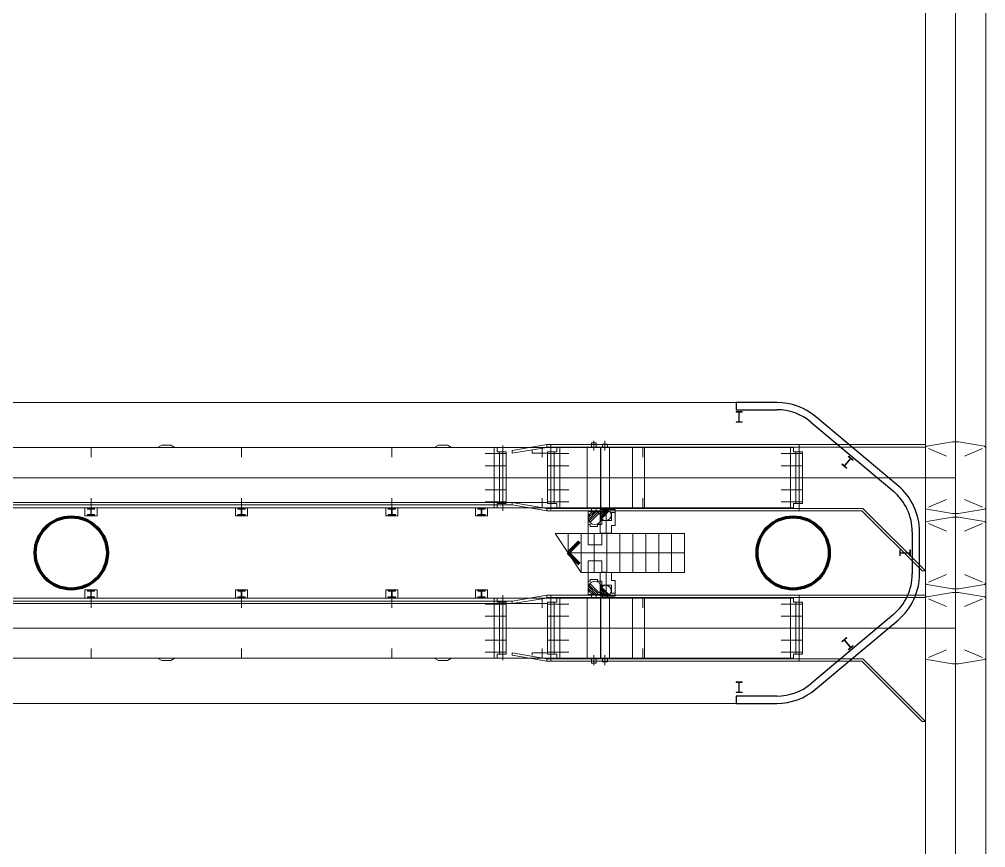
# Model space of a CAD drawing. Header units: metres. Extents: x 1807 to 3745, y 842 to 1968.
# Drawn here: x 3461.14 to 3477.2, y 1459.1 to 1472.87 of the extents above; entities that cross this region are included whole.
import ezdxf

# ---------------------------------------------------------------- set-up
doc = ezdxf.new("R2010")
doc.units = ezdxf.units.M
doc.header["$MEASUREMENT"] = 0
doc.layers.add('Level 1', color=7, linetype='Continuous', lineweight=0)

msp = doc.modelspace()

# ---------------------------------------------------------------- linework, layer by layer
at = {"layer": 'Level 1', "color": 7, "linetype": 'Continuous', "lineweight": 0}
for p, q in [((3476.2, 1576.091), (3476.2, 1451.2)), ((3477.2, 1576.091), (3477.2, 1451.2)), ((3473.73, 1466.5), (3448.37, 1466.5)), ((3475.743, 1465.116), (3474.373, 1466.266)), ((3469.903, 1465.8), (3469.328, 1465.7)), ((3474.1, 1465.8), (3469.903, 1465.8)), ((3469.903, 1465.8), (3469.903, 1465.75)), ((3470.648, 1465.83), (3470.648, 1465.76)), ((3470.728, 1465.83), (3470.648, 1465.83)), ((3470.728, 1465.83), (3470.728, 1465.76)), ((3470.912, 1465.81), (3470.832, 1465.81)), ((3470.832, 1465.81), (3470.832, 1465.76)), ((3470.912, 1465.81), (3470.912, 1465.76)), ((3474.1, 1465.8), (3474.82, 1465.8)), ((3474.1, 1465.8), (3474.1, 1464.7)), ((3474.82, 1465.8), (3476.2, 1465.8)), ((3476.65, 1465.845), (3476.221, 1465.773)), ((3476.75, 1465.845), (3476.65, 1465.845)), ((3476.699, 1465.874), (3476.701, 1465.876)), ((3476.701, 1465.874), (3476.699, 1465.876)), ((3476.75, 1465.845), (3477.179, 1465.773)), ((3473.953, 1465.75), (3448.147, 1465.75)), ((3462.328, 1465.75), (3462.328, 1465.59)), ((3463.503, 1465.79), (3463.434, 1465.75)), ((3463.503, 1465.79), (3463.653, 1465.79)), ((3463.723, 1465.75), (3463.653, 1465.79)), ((3464.828, 1465.75), (3464.828, 1465.59)), ((3467.328, 1465.75), (3467.328, 1465.59)), ((3468.103, 1465.79), (3468.034, 1465.75)), ((3468.103, 1465.79), (3468.253, 1465.79)), ((3468.323, 1465.75), (3468.253, 1465.79)), ((3469.228, 1465.65), (3468.878, 1465.65)), ((3469.078, 1465.75), (3469.028, 1465.75)), ((3469.078, 1465.68), (3469.078, 1465.75)), ((3469.228, 1465.68), (3469.078, 1465.68)), ((3469.228, 1464.82), (3469.228, 1465.68)), ((3469.328, 1465.66), (3469.903, 1465.75)), ((3469.328, 1465.7), (3469.328, 1465.66)), ((3469.659, 1465.7), (3469.659, 1465.66)), ((3469.918, 1465.66), (3469.659, 1465.66)), ((3469.828, 1465.75), (3469.828, 1465.59)), ((3474.1, 1465.76), (3469.903, 1465.76)), ((3469.919, 1465.68), (3469.919, 1464.82)), ((3469.919, 1465.68), (3470.069, 1465.68)), ((3469.919, 1465.65), (3470.269, 1465.65)), ((3470.068, 1465.75), (3470.118, 1465.75)), ((3470.069, 1465.68), (3470.069, 1465.75)), ((3470.788, 1465.76), (3470.588, 1465.76)), ((3470.947, 1465.76), (3470.797, 1465.76)), ((3471.5, 1465.75), (3471.5, 1465.59)), ((3474.153, 1465.65), (3473.803, 1465.65)), ((3474.003, 1465.75), (3473.953, 1465.75)), ((3474.003, 1465.68), (3474.003, 1465.75)), ((3474.153, 1465.68), (3474.003, 1465.68)), ((3474.1, 1465.76), (3474.82, 1465.76)), ((3474.153, 1464.82), (3474.153, 1465.68)), ((3474.82, 1465.76), (3476.2, 1465.76)), ((3476.2, 1464.751), (3476.2, 1465.749)), ((3476.25, 1465.738), (3476.55, 1465.611)), ((3477.15, 1465.738), (3476.85, 1465.611)), ((3477.2, 1464.751), (3477.2, 1465.749)), ((3477.2, 1464.751), (3477.2, 1465.749)), ((3469.228, 1465.45), (3468.878, 1465.45)), ((3469.919, 1465.45), (3470.269, 1465.45)), ((3474.153, 1465.45), (3473.803, 1465.45)), ((3469.228, 1465.25), (3468.878, 1465.25)), ((3469.919, 1465.25), (3470.269, 1465.25)), ((3474.153, 1465.25), (3473.803, 1465.25)), ((3474.821, 1465.249), (3474.819, 1465.251)), ((3474.821, 1465.251), (3474.819, 1465.249)), ((3476.701, 1465.249), (3476.699, 1465.251)), ((3476.701, 1465.251), (3476.699, 1465.249)), ((3476.699, 1465.249), (3476.701, 1465.251)), ((3476.701, 1465.249), (3476.699, 1465.251)), ((3469.228, 1465.05), (3468.878, 1465.05)), ((3469.919, 1465.05), (3470.269, 1465.05)), ((3474.153, 1465.05), (3473.803, 1465.05)), ((3469.918, 1464.84), (3450.328, 1464.84)), ((3462.328, 1464.91), (3462.328, 1464.75)), ((3464.828, 1464.91), (3464.828, 1464.75)), ((3467.328, 1464.91), (3467.328, 1464.75)), ((3469.228, 1464.85), (3468.878, 1464.85)), ((3469.328, 1464.84), (3469.328, 1464.8)), ((3469.903, 1464.74), (3469.328, 1464.84)), ((3469.828, 1464.91), (3469.828, 1464.75)), ((3469.919, 1464.85), (3470.269, 1464.85)), ((3471.5, 1464.91), (3471.5, 1464.75)), ((3474.153, 1464.85), (3473.803, 1464.85)), ((3476.25, 1464.762), (3476.55, 1464.889)), ((3477.15, 1464.762), (3476.85, 1464.889)), ((3473.953, 1464.75), (3448.147, 1464.75)), ((3469.328, 1464.8), (3450.328, 1464.8)), ((3462.228, 1464.616), (3462.228, 1464.75)), ((3462.228, 1464.75), (3462.428, 1464.75)), ((3462.268, 1464.74), (3462.388, 1464.74)), ((3462.268, 1464.74), (3462.268, 1464.73)), ((3462.268, 1464.73), (3462.323, 1464.73)), ((3462.288, 1464.75), (3462.288, 1464.74)), ((3462.323, 1464.73), (3462.323, 1464.636)), ((3462.333, 1464.73), (3462.388, 1464.73)), ((3462.333, 1464.73), (3462.333, 1464.636)), ((3462.368, 1464.75), (3462.368, 1464.74)), ((3462.388, 1464.74), (3462.388, 1464.73)), ((3462.428, 1464.616), (3462.428, 1464.75)), ((3464.728, 1464.616), (3464.728, 1464.75)), ((3464.728, 1464.75), (3464.928, 1464.75)), ((3464.768, 1464.74), (3464.888, 1464.74)), ((3464.768, 1464.74), (3464.768, 1464.73)), ((3464.768, 1464.73), (3464.823, 1464.73)), ((3464.788, 1464.75), (3464.788, 1464.74)), ((3464.823, 1464.73), (3464.823, 1464.636)), ((3464.833, 1464.73), (3464.888, 1464.73)), ((3464.833, 1464.73), (3464.833, 1464.636)), ((3464.868, 1464.75), (3464.868, 1464.74)), ((3464.888, 1464.74), (3464.888, 1464.73)), ((3464.928, 1464.616), (3464.928, 1464.75)), ((3467.228, 1464.616), (3467.228, 1464.75)), ((3467.228, 1464.75), (3467.428, 1464.75)), ((3467.268, 1464.74), (3467.388, 1464.74)), ((3467.268, 1464.74), (3467.268, 1464.73)), ((3467.268, 1464.73), (3467.323, 1464.73)), ((3467.288, 1464.75), (3467.288, 1464.74)), ((3467.323, 1464.73), (3467.323, 1464.636)), ((3467.333, 1464.73), (3467.388, 1464.73)), ((3467.333, 1464.73), (3467.333, 1464.636)), ((3467.368, 1464.75), (3467.368, 1464.74)), ((3467.388, 1464.74), (3467.388, 1464.73)), ((3467.428, 1464.616), (3467.428, 1464.75)), ((3468.72, 1464.616), (3468.72, 1464.75)), ((3468.72, 1464.75), (3468.92, 1464.75)), ((3468.76, 1464.74), (3468.88, 1464.74)), ((3468.76, 1464.74), (3468.76, 1464.73)), ((3468.76, 1464.73), (3468.815, 1464.73)), ((3468.78, 1464.75), (3468.78, 1464.74)), ((3468.815, 1464.73), (3468.815, 1464.636)), ((3468.825, 1464.73), (3468.88, 1464.73)), ((3468.825, 1464.73), (3468.825, 1464.636)), ((3468.86, 1464.75), (3468.86, 1464.74)), ((3468.88, 1464.74), (3468.88, 1464.73)), ((3468.92, 1464.616), (3468.92, 1464.75)), ((3469.078, 1464.75), (3469.028, 1464.75)), ((3469.228, 1464.82), (3469.078, 1464.82)), ((3469.078, 1464.82), (3469.078, 1464.75)), ((3469.328, 1464.8), (3469.903, 1464.7)), ((3474.1, 1464.74), (3469.903, 1464.74)), ((3469.903, 1464.74), (3469.903, 1464.7)), ((3474.1, 1464.7), (3469.903, 1464.7)), ((3469.919, 1464.82), (3470.069, 1464.82)), ((3470.068, 1464.75), (3470.118, 1464.75)), ((3470.069, 1464.82), (3470.069, 1464.75)), ((3470.788, 1464.74), (3470.588, 1464.74)), ((3470.592, 1464.69), (3470.592, 1464.472)), ((3470.592, 1464.69), (3470.892, 1464.69)), ((3470.593, 1464.587), (3470.696, 1464.69)), ((3470.596, 1464.554), (3470.728, 1464.687)), ((3470.606, 1464.529), (3470.754, 1464.677)), ((3470.648, 1464.74), (3470.648, 1464.69)), ((3470.728, 1464.74), (3470.728, 1464.69)), ((3470.792, 1464.72), (3470.792, 1464.538)), ((3470.792, 1464.72), (3471.042, 1464.72)), ((3470.792, 1464.633), (3470.879, 1464.72)), ((3470.795, 1464.607), (3470.905, 1464.717)), ((3470.947, 1464.74), (3470.797, 1464.74)), ((3470.803, 1464.586), (3470.927, 1464.709)), ((3470.815, 1464.568), (3470.944, 1464.697)), ((3470.832, 1464.74), (3470.832, 1464.72)), ((3470.892, 1464.69), (3470.892, 1464.63)), ((3470.912, 1464.74), (3470.912, 1464.72)), ((3471.042, 1464.72), (3471.042, 1464.67)), ((3474.003, 1464.75), (3473.953, 1464.75)), ((3474.153, 1464.82), (3474.003, 1464.82)), ((3474.003, 1464.82), (3474.003, 1464.75)), ((3474.1, 1464.74), (3474.82, 1464.74)), ((3474.1, 1464.7), (3474.82, 1464.7)), ((3474.82, 1464.74), (3475.16, 1464.74)), ((3474.82, 1464.7), (3475.143, 1464.7)), ((3475.143, 1464.7), (3476.143, 1463.7)), ((3475.16, 1464.74), (3476.2, 1463.7)), ((3476.65, 1464.655), (3476.221, 1464.727)), ((3476.75, 1464.655), (3477.179, 1464.727)), ((3462.228, 1464.616), (3462.428, 1464.616)), ((3462.268, 1464.636), (3462.268, 1464.626)), ((3462.268, 1464.636), (3462.323, 1464.636)), ((3462.268, 1464.626), (3462.388, 1464.626)), ((3462.333, 1464.636), (3462.388, 1464.636)), ((3462.388, 1464.636), (3462.388, 1464.626)), ((3464.728, 1464.616), (3464.928, 1464.616)), ((3464.768, 1464.636), (3464.768, 1464.626)), ((3464.768, 1464.636), (3464.823, 1464.636)), ((3464.768, 1464.626), (3464.888, 1464.626)), ((3464.833, 1464.636), (3464.888, 1464.636)), ((3464.888, 1464.636), (3464.888, 1464.626)), ((3467.228, 1464.616), (3467.428, 1464.616)), ((3467.268, 1464.636), (3467.268, 1464.626)), ((3467.268, 1464.636), (3467.323, 1464.636)), ((3467.268, 1464.626), (3467.388, 1464.626)), ((3467.333, 1464.636), (3467.388, 1464.636)), ((3467.388, 1464.636), (3467.388, 1464.626)), ((3468.72, 1464.616), (3468.92, 1464.616)), ((3468.76, 1464.636), (3468.76, 1464.626)), ((3468.76, 1464.636), (3468.815, 1464.636)), ((3468.76, 1464.626), (3468.88, 1464.626)), ((3468.825, 1464.636), (3468.88, 1464.636)), ((3468.88, 1464.636), (3468.88, 1464.626)), ((3470.62, 1464.508), (3470.774, 1464.662)), ((3470.792, 1464.538), (3470.982, 1464.538)), ((3470.82, 1464.63), (3470.892, 1464.63)), ((3470.82, 1464.63), (3470.82, 1464.472)), ((3470.982, 1464.67), (3471.042, 1464.67)), ((3470.982, 1464.67), (3470.982, 1464.538)), ((3476.65, 1464.595), (3476.221, 1464.523)), ((3476.75, 1464.655), (3476.65, 1464.655)), ((3476.75, 1464.595), (3476.65, 1464.595)), ((3476.699, 1464.624), (3476.701, 1464.626)), ((3476.701, 1464.624), (3476.699, 1464.626)), ((3476.75, 1464.595), (3477.179, 1464.523)), ((3470.592, 1464.472), (3470.628, 1464.472)), ((3470.628, 1464.472), (3470.628, 1464.442)), ((3470.628, 1464.442), (3470.749, 1464.442)), ((3470.748, 1464.472), (3470.748, 1464.442)), ((3470.748, 1464.472), (3470.82, 1464.472)), ((3476.2, 1463.501), (3476.2, 1464.499)), ((3476.25, 1464.488), (3476.55, 1464.361)), ((3477.15, 1464.488), (3476.85, 1464.361)), ((3477.2, 1463.501), (3477.2, 1464.499)), ((3477.2, 1463.501), (3477.2, 1464.499)), ((3476.1, 1463.65), (3476.1, 1464.35)), ((3470.26, 1464), (3472.195, 1464)), ((3476.699, 1463.999), (3476.701, 1464.001)), ((3476.701, 1463.999), (3476.699, 1464.001)), ((3470.628, 1463.558), (3470.749, 1463.558)), ((3470.628, 1463.528), (3470.628, 1463.558)), ((3470.748, 1463.528), (3470.748, 1463.558)), ((3476.143, 1463.7), (3476.2, 1463.7)), ((3476.25, 1463.512), (3476.55, 1463.639)), ((3477.15, 1463.512), (3476.85, 1463.639)), ((3470.592, 1463.528), (3470.628, 1463.528)), ((3470.592, 1463.31), (3470.592, 1463.528)), ((3470.593, 1463.413), (3470.696, 1463.31)), ((3470.596, 1463.446), (3470.728, 1463.313)), ((3470.606, 1463.471), (3470.754, 1463.323)), ((3470.62, 1463.492), (3470.774, 1463.337)), ((3470.748, 1463.528), (3470.82, 1463.528)), ((3470.792, 1463.462), (3470.982, 1463.462)), ((3470.792, 1463.28), (3470.792, 1463.462)), ((3470.795, 1463.393), (3470.905, 1463.283)), ((3470.803, 1463.414), (3470.927, 1463.291)), ((3470.815, 1463.432), (3470.944, 1463.303)), ((3470.82, 1463.37), (3470.82, 1463.528)), ((3470.982, 1463.33), (3470.982, 1463.462)), ((3476.65, 1463.405), (3476.221, 1463.477)), ((3476.75, 1463.405), (3476.65, 1463.405)), ((3476.75, 1463.405), (3477.179, 1463.477)), ((3473.953, 1463.25), (3449.589, 1463.25)), ((3462.228, 1463.384), (3462.228, 1463.25)), ((3462.228, 1463.384), (3462.428, 1463.384)), ((3462.228, 1463.25), (3462.428, 1463.25)), ((3462.268, 1463.374), (3462.388, 1463.374)), ((3462.268, 1463.364), (3462.268, 1463.374)), ((3462.268, 1463.364), (3462.323, 1463.364)), ((3462.268, 1463.27), (3462.323, 1463.27)), ((3462.268, 1463.26), (3462.268, 1463.27)), ((3462.268, 1463.26), (3462.388, 1463.26)), ((3462.288, 1463.25), (3462.288, 1463.26)), ((3462.323, 1463.27), (3462.323, 1463.364)), ((3462.328, 1463.09), (3462.328, 1463.25)), ((3462.333, 1463.364), (3462.388, 1463.364)), ((3462.333, 1463.27), (3462.333, 1463.364)), ((3462.333, 1463.27), (3462.388, 1463.27)), ((3462.368, 1463.25), (3462.368, 1463.26)), ((3462.388, 1463.364), (3462.388, 1463.374)), ((3462.388, 1463.26), (3462.388, 1463.27)), ((3462.428, 1463.384), (3462.428, 1463.25)), ((3464.728, 1463.384), (3464.728, 1463.25)), ((3464.728, 1463.384), (3464.928, 1463.384)), ((3464.728, 1463.25), (3464.928, 1463.25)), ((3464.768, 1463.374), (3464.888, 1463.374)), ((3464.768, 1463.364), (3464.768, 1463.374)), ((3464.768, 1463.364), (3464.823, 1463.364)), ((3464.768, 1463.27), (3464.823, 1463.27)), ((3464.768, 1463.26), (3464.768, 1463.27)), ((3464.768, 1463.26), (3464.888, 1463.26)), ((3464.788, 1463.25), (3464.788, 1463.26)), ((3464.823, 1463.27), (3464.823, 1463.364)), ((3464.828, 1463.09), (3464.828, 1463.25)), ((3464.833, 1463.364), (3464.888, 1463.364)), ((3464.833, 1463.27), (3464.833, 1463.364)), ((3464.833, 1463.27), (3464.888, 1463.27)), ((3464.868, 1463.25), (3464.868, 1463.26)), ((3464.888, 1463.364), (3464.888, 1463.374)), ((3464.888, 1463.26), (3464.888, 1463.27)), ((3464.928, 1463.384), (3464.928, 1463.25)), ((3467.228, 1463.384), (3467.228, 1463.25)), ((3467.228, 1463.384), (3467.428, 1463.384)), ((3467.228, 1463.25), (3467.428, 1463.25)), ((3467.268, 1463.374), (3467.388, 1463.374)), ((3467.268, 1463.364), (3467.268, 1463.374)), ((3467.268, 1463.364), (3467.323, 1463.364)), ((3467.268, 1463.27), (3467.323, 1463.27)), ((3467.268, 1463.26), (3467.268, 1463.27)), ((3467.268, 1463.26), (3467.388, 1463.26)), ((3467.288, 1463.25), (3467.288, 1463.26)), ((3467.323, 1463.27), (3467.323, 1463.364)), ((3467.328, 1463.09), (3467.328, 1463.25)), ((3467.333, 1463.364), (3467.388, 1463.364)), ((3467.333, 1463.27), (3467.333, 1463.364)), ((3467.333, 1463.27), (3467.388, 1463.27)), ((3467.368, 1463.25), (3467.368, 1463.26)), ((3467.388, 1463.364), (3467.388, 1463.374)), ((3467.388, 1463.26), (3467.388, 1463.27)), ((3467.428, 1463.384), (3467.428, 1463.25)), ((3468.72, 1463.384), (3468.72, 1463.25)), ((3468.72, 1463.384), (3468.92, 1463.384)), ((3468.72, 1463.25), (3468.92, 1463.25)), ((3468.76, 1463.374), (3468.88, 1463.374)), ((3468.76, 1463.364), (3468.76, 1463.374)), ((3468.76, 1463.364), (3468.815, 1463.364)), ((3468.76, 1463.27), (3468.815, 1463.27)), ((3468.76, 1463.26), (3468.76, 1463.27)), ((3468.76, 1463.26), (3468.88, 1463.26)), ((3468.78, 1463.25), (3468.78, 1463.26)), ((3468.815, 1463.27), (3468.815, 1463.364)), ((3468.825, 1463.364), (3468.88, 1463.364)), ((3468.825, 1463.27), (3468.825, 1463.364)), ((3468.825, 1463.27), (3468.88, 1463.27)), ((3468.86, 1463.25), (3468.86, 1463.26)), ((3468.88, 1463.364), (3468.88, 1463.374)), ((3468.88, 1463.26), (3468.88, 1463.27)), ((3468.92, 1463.384), (3468.92, 1463.25)), ((3469.078, 1463.25), (3469.028, 1463.25)), ((3469.078, 1463.18), (3469.078, 1463.25)), ((3469.903, 1463.3), (3469.328, 1463.2)), ((3469.328, 1463.16), (3469.903, 1463.25)), ((3469.828, 1463.09), (3469.828, 1463.25)), ((3474.1, 1463.3), (3469.903, 1463.3)), ((3469.903, 1463.3), (3469.903, 1463.25)), ((3474.1, 1463.26), (3469.903, 1463.26)), ((3470.068, 1463.25), (3470.118, 1463.25)), ((3470.069, 1463.18), (3470.069, 1463.25)), ((3470.788, 1463.26), (3470.588, 1463.26)), ((3470.592, 1463.31), (3470.892, 1463.31)), ((3470.648, 1463.26), (3470.648, 1463.31)), ((3470.728, 1463.26), (3470.728, 1463.31)), ((3470.792, 1463.366), (3470.879, 1463.28)), ((3470.792, 1463.28), (3471.042, 1463.28)), ((3470.947, 1463.26), (3470.797, 1463.26)), ((3470.82, 1463.37), (3470.892, 1463.37)), ((3470.832, 1463.26), (3470.832, 1463.28)), ((3470.892, 1463.31), (3470.892, 1463.37)), ((3470.912, 1463.26), (3470.912, 1463.28)), ((3470.982, 1463.33), (3471.042, 1463.33)), ((3471.042, 1463.28), (3471.042, 1463.33)), ((3471.5, 1463.25), (3471.5, 1463.09)), ((3474.003, 1463.25), (3473.953, 1463.25)), ((3474.003, 1463.18), (3474.003, 1463.25)), ((3474.1, 1463.3), (3474.82, 1463.3)), ((3474.1, 1463.3), (3474.1, 1462.2)), ((3474.1, 1463.26), (3474.82, 1463.26)), ((3474.82, 1463.3), (3476.2, 1463.3)), ((3474.82, 1463.26), (3476.2, 1463.26)), ((3476.2, 1462.251), (3476.2, 1463.249)), ((3476.65, 1463.345), (3476.221, 1463.273)), ((3476.25, 1463.238), (3476.55, 1463.111)), ((3476.75, 1463.345), (3476.65, 1463.345)), ((3476.699, 1463.374), (3476.701, 1463.376)), ((3476.701, 1463.374), (3476.699, 1463.376)), ((3476.75, 1463.345), (3477.179, 1463.273)), ((3477.15, 1463.238), (3476.85, 1463.111)), ((3477.2, 1462.251), (3477.2, 1463.249)), ((3477.2, 1462.251), (3477.2, 1463.249)), ((3469.328, 1463.2), (3450.328, 1463.2)), ((3469.918, 1463.16), (3450.328, 1463.16)), ((3469.228, 1463.15), (3468.878, 1463.15)), ((3469.228, 1463.18), (3469.078, 1463.18)), ((3469.228, 1463.18), (3469.228, 1462.32)), ((3469.328, 1463.2), (3469.328, 1463.16)), ((3469.919, 1462.32), (3469.919, 1463.18)), ((3469.919, 1463.18), (3470.069, 1463.18)), ((3469.919, 1463.15), (3470.269, 1463.15)), ((3474.153, 1463.15), (3473.803, 1463.15)), ((3474.153, 1463.18), (3474.003, 1463.18)), ((3474.153, 1463.18), (3474.153, 1462.32)), ((3469.228, 1462.95), (3468.878, 1462.95)), ((3469.919, 1462.95), (3470.269, 1462.95)), ((3474.153, 1462.95), (3473.803, 1462.95)), ((3469.228, 1462.75), (3468.878, 1462.75)), ((3469.919, 1462.75), (3470.269, 1462.75)), ((3474.153, 1462.75), (3473.803, 1462.75)), ((3474.373, 1461.734), (3475.743, 1462.884)), ((3474.821, 1462.749), (3474.819, 1462.751)), ((3474.821, 1462.751), (3474.819, 1462.749)), ((3476.701, 1462.749), (3476.699, 1462.751)), ((3476.701, 1462.751), (3476.699, 1462.749)), ((3476.699, 1462.749), (3476.701, 1462.751)), ((3476.701, 1462.749), (3476.699, 1462.751)), ((3469.228, 1462.55), (3468.878, 1462.55)), ((3469.919, 1462.55), (3470.269, 1462.55)), ((3474.153, 1462.55), (3473.803, 1462.55)), ((3462.328, 1462.25), (3462.328, 1462.41)), ((3464.828, 1462.25), (3464.828, 1462.41)), ((3467.328, 1462.25), (3467.328, 1462.41)), ((3469.228, 1462.35), (3468.878, 1462.35)), ((3469.228, 1462.32), (3469.078, 1462.32)), ((3469.078, 1462.32), (3469.078, 1462.25)), ((3469.328, 1462.34), (3469.328, 1462.3)), ((3469.903, 1462.24), (3469.328, 1462.34)), ((3469.328, 1462.3), (3469.903, 1462.2)), ((3469.659, 1462.3), (3469.659, 1462.34)), ((3469.918, 1462.34), (3469.659, 1462.34)), ((3469.828, 1462.25), (3469.828, 1462.41)), ((3469.919, 1462.35), (3470.269, 1462.35)), ((3469.919, 1462.32), (3470.069, 1462.32)), ((3470.069, 1462.32), (3470.069, 1462.25)), ((3471.5, 1462.41), (3471.5, 1462.25)), ((3474.153, 1462.35), (3473.803, 1462.35)), ((3474.153, 1462.32), (3474.003, 1462.32)), ((3474.003, 1462.32), (3474.003, 1462.25)), ((3476.25, 1462.262), (3476.55, 1462.389)), ((3477.15, 1462.262), (3476.85, 1462.389)), ((3473.953, 1462.25), (3448.147, 1462.25)), ((3463.503, 1462.21), (3463.434, 1462.25)), ((3463.503, 1462.21), (3463.653, 1462.21)), ((3463.723, 1462.25), (3463.653, 1462.21)), ((3468.103, 1462.21), (3468.034, 1462.25)), ((3468.103, 1462.21), (3468.253, 1462.21)), ((3468.323, 1462.25), (3468.253, 1462.21)), ((3469.078, 1462.25), (3469.028, 1462.25)), ((3474.1, 1462.24), (3469.903, 1462.24)), ((3469.903, 1462.24), (3469.903, 1462.2)), ((3474.1, 1462.2), (3469.903, 1462.2)), ((3470.068, 1462.25), (3470.118, 1462.25)), ((3470.788, 1462.24), (3470.588, 1462.24)), ((3470.648, 1462.17), (3470.648, 1462.24)), ((3470.728, 1462.17), (3470.648, 1462.17)), ((3470.728, 1462.17), (3470.728, 1462.24)), ((3470.947, 1462.24), (3470.797, 1462.24)), ((3470.832, 1462.19), (3470.832, 1462.24)), ((3470.912, 1462.19), (3470.832, 1462.19)), ((3470.912, 1462.19), (3470.912, 1462.24)), ((3474.003, 1462.25), (3473.953, 1462.25)), ((3474.1, 1462.24), (3474.82, 1462.24)), ((3474.1, 1462.2), (3474.82, 1462.2)), ((3474.82, 1462.24), (3475.16, 1462.24)), ((3474.82, 1462.2), (3475.143, 1462.2)), ((3475.143, 1462.2), (3476.143, 1461.2)), ((3475.16, 1462.24), (3476.2, 1461.2)), ((3476.65, 1462.155), (3476.221, 1462.227)), ((3476.75, 1462.155), (3476.65, 1462.155)), ((3476.75, 1462.155), (3477.179, 1462.227)), ((3448.37, 1461.5), (3473.73, 1461.5)), ((3476.143, 1461.2), (3476.2, 1461.2))]:
    msp.add_line(p, q, dxfattribs=at)
at = {"layer": 'Level 1', "color": 7, "linetype": 'Continuous', "lineweight": 0, "ltscale": 4}
for p, q in [((3476.7, 1576.091), (3476.7, 1451.2)), ((3469.974, 1465.8), (3469.974, 1464.715)), ((3470.688, 1465.7), (3470.688, 1465.864)), ((3470.872, 1465.7), (3470.872, 1465.864)), ((3469.028, 1464.75), (3469.028, 1465.75)), ((3469.118, 1464.82), (3469.118, 1465.68)), ((3469.173, 1464.7), (3469.173, 1465.785)), ((3470.029, 1465.68), (3470.029, 1464.82)), ((3470.119, 1465.75), (3470.119, 1464.75)), ((3470.575, 1465.75), (3470.575, 1464.75)), ((3470.797, 1465.75), (3470.797, 1464.75)), ((3470.801, 1465.75), (3470.801, 1464.75)), ((3470.947, 1465.75), (3470.947, 1464.75)), ((3471.328, 1465.75), (3471.328, 1464.75)), ((3471.528, 1465.75), (3471.528, 1464.75)), ((3473.953, 1464.75), (3473.953, 1465.75)), ((3474.043, 1464.82), (3474.043, 1465.68)), ((3474.098, 1464.7), (3474.098, 1465.785)), ((3447.28, 1465.25), (3474.82, 1465.25)), ((3476.7, 1465.25), (3474.82, 1465.25)), ((3470.792, 1464.326), (3470.792, 1464.538)), ((3470.892, 1464.63), (3470.892, 1464.322)), ((3471.042, 1464.67), (3471.042, 1464.458)), ((3470.592, 1464.134), (3470.592, 1464.472)), ((3470.982, 1464.458), (3470.982, 1464.326)), ((3470.982, 1464.458), (3471.042, 1464.458)), ((3470.982, 1464.326), (3470.792, 1464.326)), ((3470.82, 1464.322), (3470.82, 1464.134)), ((3470.82, 1464.322), (3470.892, 1464.322)), ((3470.82, 1464.134), (3470.592, 1464.134)), ((3470.592, 1463.866), (3470.592, 1463.528)), ((3470.82, 1463.866), (3470.592, 1463.866)), ((3470.82, 1463.678), (3470.82, 1463.866)), ((3470.792, 1463.674), (3470.792, 1463.462)), ((3470.982, 1463.674), (3470.792, 1463.674)), ((3470.82, 1463.678), (3470.892, 1463.678)), ((3470.892, 1463.37), (3470.892, 1463.678)), ((3470.982, 1463.542), (3470.982, 1463.674)), ((3470.982, 1463.542), (3471.042, 1463.542)), ((3471.042, 1463.33), (3471.042, 1463.542)), ((3469.028, 1463.25), (3469.028, 1462.25)), ((3469.173, 1463.3), (3469.173, 1462.215)), ((3469.974, 1462.2), (3469.974, 1463.285)), ((3470.119, 1462.25), (3470.119, 1463.25)), ((3470.575, 1462.25), (3470.575, 1463.25)), ((3470.797, 1462.25), (3470.797, 1463.25)), ((3470.801, 1462.25), (3470.801, 1463.25)), ((3470.947, 1462.25), (3470.947, 1463.25)), ((3471.328, 1463.25), (3471.328, 1462.25)), ((3471.528, 1463.25), (3471.528, 1462.25)), ((3473.953, 1463.25), (3473.953, 1462.25)), ((3474.098, 1463.3), (3474.098, 1462.215)), ((3469.118, 1463.18), (3469.118, 1462.32)), ((3470.029, 1462.32), (3470.029, 1463.18)), ((3474.043, 1463.18), (3474.043, 1462.32)), ((3447.28, 1462.75), (3474.82, 1462.75)), ((3476.7, 1462.75), (3474.82, 1462.75)), ((3470.688, 1462.3), (3470.688, 1462.136)), ((3470.872, 1462.3), (3470.872, 1462.136))]:
    msp.add_line(p, q, dxfattribs=at)
at = {"layer": 'Level 1', "color": 7, "linetype": 'Continuous', "lineweight": 30}
for p, q in [((3473.73, 1466.5), (3473.05, 1466.5)), ((3473.05, 1466.5), (3473.05, 1466.38)), ((3473.05, 1466.38), (3473.73, 1466.38)), ((3474.296, 1466.174), (3475.666, 1465.024)), ((3475.743, 1465.116), (3474.373, 1466.266)), ((3475.98, 1464.35), (3475.98, 1463.65)), ((3476.1, 1463.65), (3476.1, 1464.35)), ((3475.666, 1462.976), (3474.296, 1461.826)), ((3474.373, 1461.734), (3475.743, 1462.884)), ((3473.73, 1461.62), (3473.05, 1461.62)), ((3473.05, 1461.62), (3473.05, 1461.5)), ((3473.05, 1461.5), (3473.73, 1461.5))]:
    msp.add_line(p, q, dxfattribs=at)
at = {"layer": 'Level 1', "color": 7, "linetype": 'Continuous', "lineweight": 13}
for p, q in [((3473.05, 1466.35), (3473.151, 1466.35)), ((3473.05, 1466.342), (3473.05, 1466.35)), ((3473.091, 1466.342), (3473.05, 1466.342)), ((3473.098, 1466.188), (3473.098, 1466.334)), ((3473.103, 1466.334), (3473.103, 1466.188)), ((3473.151, 1466.342), (3473.11, 1466.342)), ((3473.151, 1466.35), (3473.151, 1466.342)), ((3473.05, 1466.172), (3473.05, 1466.18)), ((3473.05, 1466.18), (3473.091, 1466.18)), ((3473.151, 1466.172), (3473.05, 1466.172)), ((3473.11, 1466.18), (3473.151, 1466.18)), ((3473.151, 1466.18), (3473.151, 1466.172)), ((3474.808, 1465.472), (3474.813, 1465.479)), ((3474.813, 1465.479), (3474.845, 1465.452)), ((3474.855, 1465.453), (3474.95, 1465.566)), ((3474.953, 1465.563), (3474.859, 1465.45)), ((3474.917, 1465.603), (3474.923, 1465.609)), ((3474.949, 1465.576), (3474.917, 1465.603)), ((3474.923, 1465.609), (3475, 1465.543)), ((3474.995, 1465.537), (3474.964, 1465.564)), ((3475, 1465.543), (3474.995, 1465.537)), ((3474.886, 1465.407), (3474.808, 1465.472)), ((3474.86, 1465.439), (3474.891, 1465.413)), ((3474.891, 1465.413), (3474.886, 1465.407)), ((3470.475, 1463.675), (3470.045, 1464.325)), ((3470.045, 1464.325), (3472.195, 1464.325)), ((3470.26, 1464.325), (3470.26, 1464)), ((3470.475, 1463.675), (3470.475, 1464.325)), ((3470.69, 1463.675), (3470.69, 1464.325)), ((3470.905, 1463.675), (3470.905, 1464.325)), ((3471.12, 1463.675), (3471.12, 1464.325)), ((3471.335, 1463.675), (3471.335, 1464.325)), ((3471.55, 1463.675), (3471.55, 1464.325)), ((3471.765, 1463.675), (3471.765, 1464.325)), ((3471.98, 1463.675), (3471.98, 1464.325)), ((3472.195, 1463.675), (3472.195, 1464.325)), ((3475.772, 1463.949), (3475.772, 1464.051)), ((3475.772, 1464.051), (3475.78, 1464.051)), ((3475.78, 1464.051), (3475.78, 1464.01)), ((3475.942, 1464.01), (3475.942, 1464.051)), ((3475.942, 1464.051), (3475.95, 1464.051)), ((3475.95, 1464.051), (3475.95, 1463.949)), ((3475.78, 1463.949), (3475.772, 1463.949)), ((3475.78, 1463.99), (3475.78, 1463.949)), ((3475.788, 1464.002), (3475.934, 1464.002)), ((3475.934, 1463.998), (3475.788, 1463.998)), ((3475.942, 1463.949), (3475.942, 1463.99)), ((3475.95, 1463.949), (3475.942, 1463.949)), ((3470.475, 1463.675), (3472.195, 1463.675)), ((3474.886, 1462.593), (3474.808, 1462.528)), ((3474.86, 1462.561), (3474.891, 1462.587)), ((3474.891, 1462.587), (3474.886, 1462.593)), ((3474.808, 1462.528), (3474.813, 1462.521)), ((3474.813, 1462.521), (3474.845, 1462.548)), ((3474.855, 1462.547), (3474.95, 1462.434)), ((3474.953, 1462.437), (3474.859, 1462.55)), ((3474.923, 1462.391), (3475, 1462.457)), ((3474.995, 1462.463), (3474.964, 1462.436)), ((3475, 1462.457), (3474.995, 1462.463)), ((3474.949, 1462.424), (3474.917, 1462.397)), ((3474.917, 1462.397), (3474.923, 1462.391)), ((3473.05, 1461.848), (3473.05, 1461.856)), ((3473.05, 1461.856), (3473.151, 1461.856)), ((3473.091, 1461.848), (3473.05, 1461.848)), ((3473.098, 1461.693), (3473.098, 1461.84)), ((3473.103, 1461.84), (3473.103, 1461.693)), ((3473.151, 1461.848), (3473.111, 1461.848)), ((3473.151, 1461.856), (3473.151, 1461.848)), ((3473.05, 1461.678), (3473.05, 1461.686)), ((3473.05, 1461.686), (3473.091, 1461.686)), ((3473.151, 1461.678), (3473.05, 1461.678)), ((3473.111, 1461.686), (3473.151, 1461.686)), ((3473.151, 1461.686), (3473.151, 1461.678))]:
    msp.add_line(p, q, dxfattribs=at)
at = {"layer": 'Level 1', "color": 7, "linetype": 'Continuous', "lineweight": 70}
for p, q in [((3470.26, 1464), (3470.449, 1464.189)), ((3470.449, 1463.811), (3470.26, 1464))]:
    msp.add_line(p, q, dxfattribs=at)
at = {"layer": 'Level 1', "color": 7, "linetype": 'Continuous', "lineweight": 0}
for centre, radius in [((3470.702, 1464.581), 0.109), ((3470.883, 1464.629), 0.091), ((3470.702, 1463.419), 0.109), ((3470.883, 1463.371), 0.091)]:
    msp.add_circle(centre, radius, dxfattribs=at)
at = {"layer": 'Level 1', "color": 7, "linetype": 'Continuous', "lineweight": 70}
for centre in [(3462, 1464), (3474, 1464)]:
    msp.add_circle(centre, 0.6, dxfattribs=at)
at = {"layer": 'Level 1', "color": 7, "linetype": 'Continuous', "lineweight": 0}
for centre, radius, start, end in [((3473.73, 1465.5), 1, 49.9895, 90), ((3476.225, 1465.749), 0.025, 99.4622, 180), ((3477.175, 1465.749), 0.025, 0, 80.5378), ((3475.1, 1464.35), 1, 0, 49.9899), ((3476.225, 1464.751), 0.025, 180, 260.5376), ((3477.175, 1464.751), 0.025, 279.4624, 0), ((3476.225, 1464.499), 0.025, 99.4622, 180), ((3477.175, 1464.499), 0.025, 0, 80.5378), ((3475.1, 1463.65), 1, 310.0105, 0), ((3476.225, 1463.501), 0.025, 180, 260.5376), ((3477.175, 1463.501), 0.025, 279.4624, 0), ((3476.225, 1463.249), 0.025, 99.4622, 180), ((3477.175, 1463.249), 0.025, 0, 80.5378), ((3476.225, 1462.251), 0.025, 180, 260.5376), ((3477.175, 1462.251), 0.025, 279.4624, 0), ((3473.73, 1462.5), 1, 270, 310.0101)]:
    msp.add_arc(centre, radius, start, end, dxfattribs=at)
at = {"layer": 'Level 1', "color": 7, "linetype": 'Continuous', "lineweight": 30}
for centre, radius, start, end in [((3473.73, 1465.5), 1, 49.9904, 89.9991), ((3473.73, 1465.5), 0.88, 49.9904, 89.9991), ((3475.1, 1464.35), 0.88, 359.9989, 49.9901), ((3475.1, 1464.35), 1, 359.9989, 49.9901), ((3475.1, 1463.65), 0.88, 310.0105, 359.9992), ((3475.1, 1463.65), 1, 310.0105, 359.9992), ((3473.73, 1462.5), 0.88, 270.0003, 310.0096), ((3473.73, 1462.5), 1, 270.0003, 310.0096)]:
    msp.add_arc(centre, radius, start, end, dxfattribs=at)
at = {"layer": 'Level 1', "color": 7, "linetype": 'Continuous', "lineweight": 13}
for centre, start, end in [((3473.091, 1466.334), 0, 90), ((3473.11, 1466.334), 90, 180), ((3473.091, 1466.188), 270, 0), ((3473.11, 1466.188), 180, 270), ((3474.944, 1465.571), 320, 50), ((3474.959, 1465.558), 50, 140), ((3474.85, 1465.458), 230, 320), ((3474.865, 1465.445), 140, 230), ((3475.788, 1464.01), 180, 270), ((3475.788, 1463.99), 90, 180), ((3475.934, 1464.01), 270, 0), ((3475.934, 1463.99), 0, 90), ((3474.85, 1462.542), 40, 130), ((3474.865, 1462.555), 130, 220), ((3474.944, 1462.429), 310, 40), ((3474.959, 1462.442), 220, 310), ((3473.091, 1461.84), 0, 90), ((3473.111, 1461.84), 90, 180), ((3473.091, 1461.693), 270, 0), ((3473.111, 1461.693), 180, 270)]:
    msp.add_arc(centre, 0.0076, start, end, dxfattribs=at)

doc.saveas('drawing.dxf')
